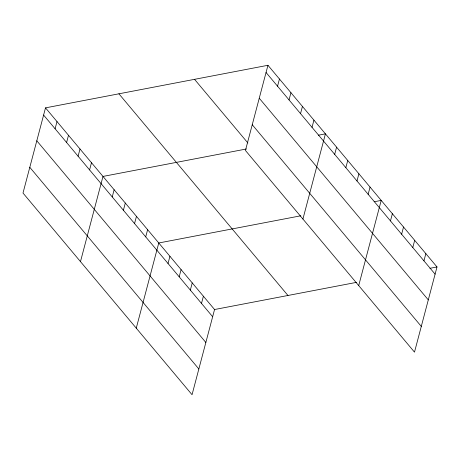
<?xml version="1.0" encoding="UTF-8"?>
<svg xmlns="http://www.w3.org/2000/svg" width="460" height="460" viewBox="0 0 460 460"><rect width="100%" height="100%" fill="white"/><g stroke="black" fill="none" stroke-linecap="round" stroke-linejoin="round"><path stroke-width="0.69" d="M45.505 107.858L23 193.045L192.05 394.714L214.555 309.528L45.505 107.858L267.95 65.285L437 266.955L414.494 352.141L245.444 150.472L267.95 65.285M55.096 128.777L57 121.572M66.596 142.491L68.5 135.286M78.091 156.204L79.994 149M89.585 169.918L91.488 162.714M80.477 261.613L102.982 176.427L246.416 148.977M112.24 196.937L114.137 189.738M123.395 210.249L125.298 203.05M134.55 223.56L136.453 216.361M145.711 236.871L147.614 229.666M136.263 328.164L158.769 242.978L300.805 215.792M168.021 263.488L169.924 256.289M179.181 276.799L181.085 269.6M190.336 290.111L192.24 282.911M201.497 303.422L203.395 296.217M277.547 86.204L279.45 78.999M289.041 99.918L290.944 92.713M300.535 113.631L302.438 106.427M312.029 127.34L313.933 120.14M302.921 219.04L325.427 133.854L318.372 135.205M334.684 154.364L336.588 147.165M345.839 167.676L347.743 160.477M356.994 180.987L358.898 173.782M368.155 194.298L370.058 187.093M358.708 285.591L381.213 200.405L374.158 201.756M390.471 220.915L392.374 213.716M401.626 234.226L403.529 227.027M412.781 247.537L414.684 240.333M423.942 260.849L425.845 253.644M214.555 309.528L356.592 282.342M429.939 268.306L437 266.955M266.052 72.49L435.097 274.154M259.25 98.221L428.3 299.891M252.247 124.735L421.291 326.404M194.545 79.338L247.882 142.968M118.916 93.811L287.96 295.481M43.602 115.063L212.652 316.727M36.806 140.794L205.85 342.464M29.796 167.308L198.846 368.978"/></g></svg>
